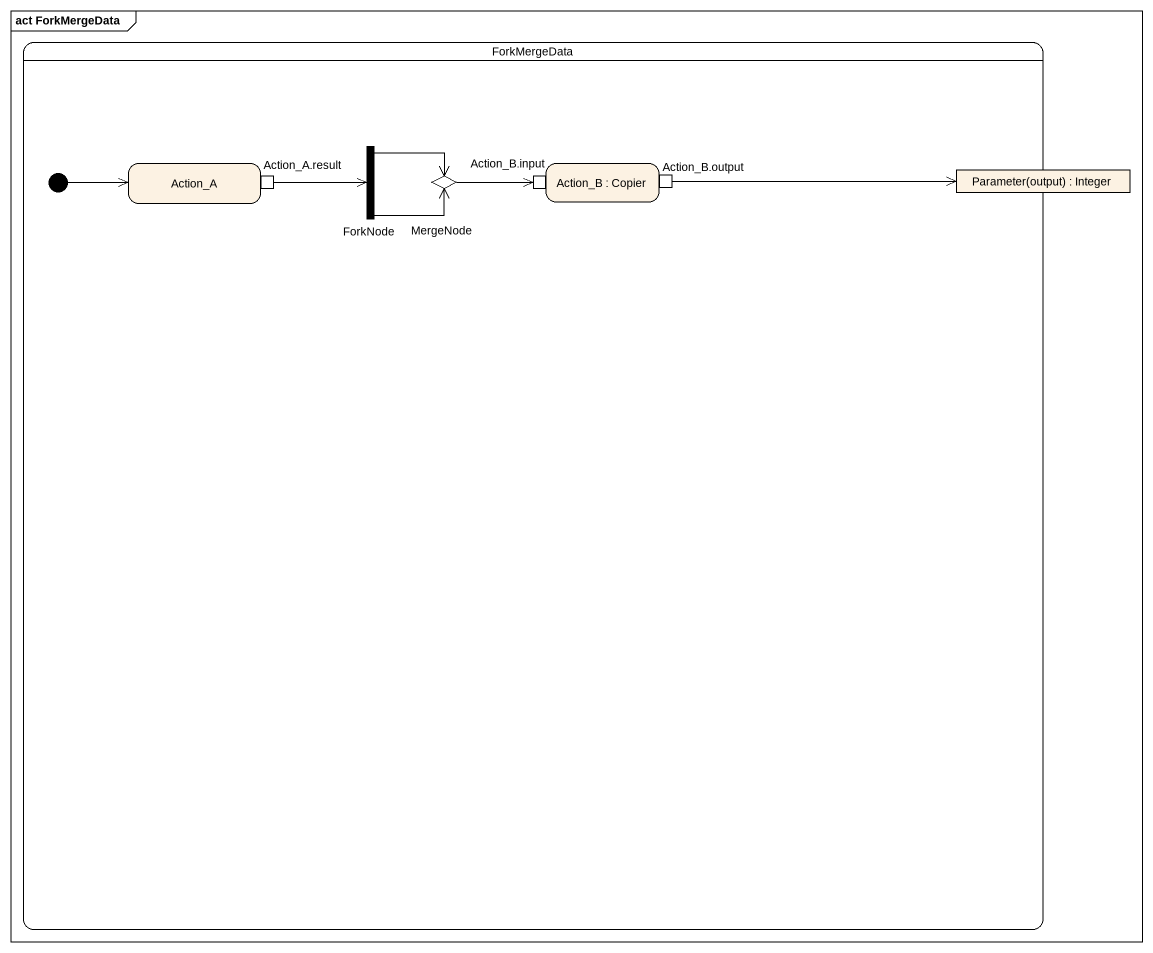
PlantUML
@startuml
mainframe act ForkMergeData
hide empty description
state ForkMergeData {
  state ForkNode <<fork>>
  state Action_A {
    state "Action_A.result" as Action_A_result <<outputPin>>
  }
  state MergeNode <<choice>>
  state "Action_B : Copier" as Action_B {
    state "Action_B.input" as Action_B_input <<inputPin>>
    state "Action_B.output" as Action_B_output <<outputPin>>
  }
  state "Parameter(output) : Integer" as Parameter_output <<object>>
  [*] -right-> Action_A
}
ForkNode -right-> MergeNode
ForkNode -right-> MergeNode
Action_A_result -right-> ForkNode
MergeNode -right-> Action_B_input
Action_B_output -right-> Parameter_output
@enduml
